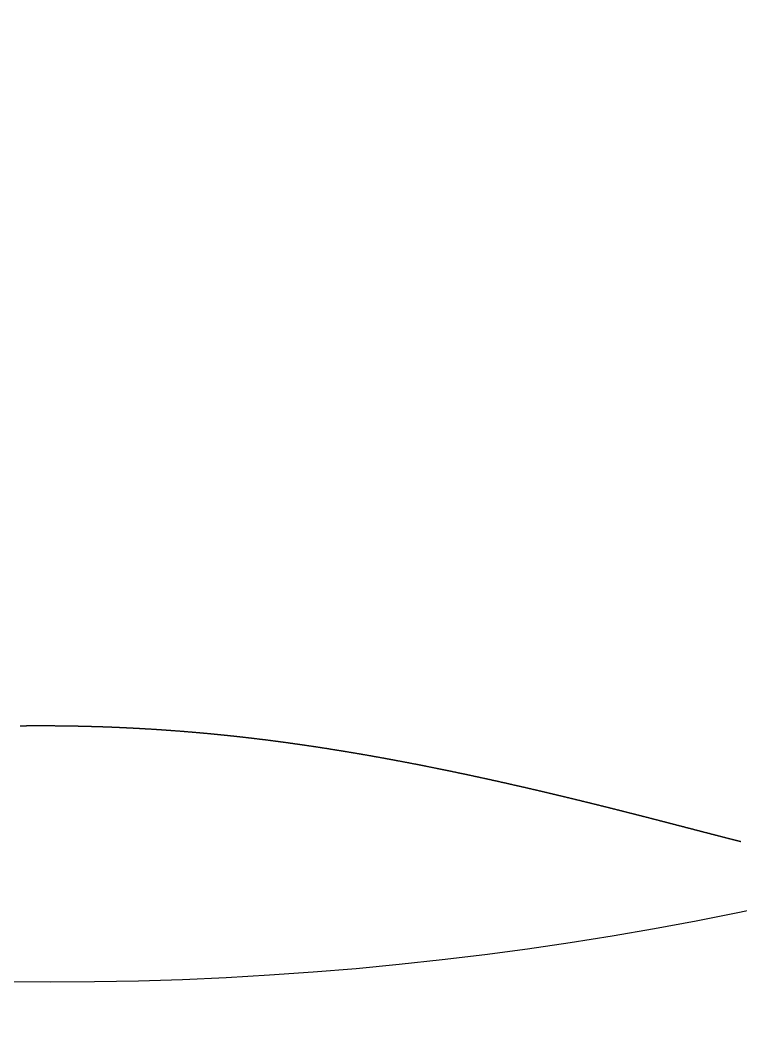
# Model space of a CAD drawing. Header units: millimetres. Extents: x 88 to 97873, y 32 to 55088.
# Drawn here: x 49001.699 to 49004.11, y 5017.401 to 5020.806 of the extents above; entities that cross this region are included whole.
import ezdxf

# ---------------------------------------------------------------- set-up
doc = ezdxf.new("R2010")
doc.units = ezdxf.units.MM
doc.header["$LTSCALE"] = 0.3

msp = doc.modelspace()

# ---------------------------------------------------------------- linework, layer by layer
msp.add_lwpolyline([(49001.6985, 5018.4451), (49001.7, 5018.4452), (49001.7014, 5018.4452), (49001.7028, 5018.4452), (49001.7042, 5018.4452), (49001.7056, 5018.4452), (49001.707, 5018.4452), (49001.7084, 5018.4452), (49001.7098, 5018.4453), (49001.7112, 5018.4453), (49001.7126, 5018.4453), (49001.714, 5018.4453), (49001.7154, 5018.4453), (49001.7169, 5018.4453), (49001.7183, 5018.4453), (49001.7197, 5018.4453), (49001.7211, 5018.4454), (49001.7225, 5018.4454), (49001.7239, 5018.4454), (49001.7253, 5018.4454), (49001.7267, 5018.4454), (49001.7281, 5018.4454), (49001.7295, 5018.4454), (49001.7309, 5018.4454), (49001.7323, 5018.4454), (49001.7338, 5018.4454), (49001.7352, 5018.4454), (49001.7366, 5018.4455), (49001.738, 5018.4455), (49001.7394, 5018.4455), (49001.7408, 5018.4455), (49001.7422, 5018.4455), (49001.7436, 5018.4455), (49001.745, 5018.4455), (49001.7464, 5018.4455), (49001.7478, 5018.4455), (49001.7493, 5018.4455), (49001.7507, 5018.4455), (49001.7521, 5018.4455), (49001.7535, 5018.4455), (49001.7549, 5018.4455), (49001.7563, 5018.4455), (49001.7577, 5018.4455), (49001.7591, 5018.4455), (49001.7605, 5018.4455), (49001.7619, 5018.4455), (49001.7633, 5018.4455), (49001.7647, 5018.4455), (49001.7662, 5018.4455), (49001.7676, 5018.4455), (49001.769, 5018.4455), (49001.7704, 5018.4455), (49001.7718, 5018.4455), (49001.7732, 5018.4455), (49001.7746, 5018.4455), (49001.776, 5018.4455), (49001.7774, 5018.4455), (49001.7788, 5018.4455), (49001.7802, 5018.4455), (49001.7817, 5018.4455), (49001.7831, 5018.4455), (49001.7845, 5018.4455), (49001.7859, 5018.4455), (49001.7873, 5018.4455), (49001.7887, 5018.4455), (49001.7901, 5018.4455), (49001.7915, 5018.4455), (49001.7929, 5018.4455), (49001.7943, 5018.4455), (49001.7957, 5018.4455), (49001.7971, 5018.4455), (49001.7986, 5018.4455), (49001.8, 5018.4454), (49001.8014, 5018.4454), (49001.8028, 5018.4454), (49001.8042, 5018.4454), (49001.8056, 5018.4454), (49001.807, 5018.4454), (49001.8084, 5018.4454), (49001.8098, 5018.4454), (49001.8112, 5018.4454), (49001.8126, 5018.4454), (49001.8141, 5018.4454), (49001.8155, 5018.4453), (49001.8169, 5018.4453), (49001.8183, 5018.4453), (49001.8197, 5018.4453), (49001.8211, 5018.4453), (49001.8225, 5018.4453), (49001.8239, 5018.4453), (49001.8253, 5018.4453), (49001.8267, 5018.4452), (49001.8281, 5018.4452), (49001.8295, 5018.4452), (49001.831, 5018.4452), (49001.8324, 5018.4452), (49001.8338, 5018.4452), (49001.8352, 5018.4452), (49001.8366, 5018.4451), (49001.838, 5018.4451), (49001.8394, 5018.4451), (49001.8408, 5018.4451), (49001.8422, 5018.4451), (49001.8436, 5018.4451), (49001.845, 5018.445), (49001.8465, 5018.445), (49001.8479, 5018.445), (49001.8493, 5018.445), (49001.8507, 5018.445), (49001.8521, 5018.4449), (49001.8535, 5018.4449), (49001.8549, 5018.4449), (49001.8563, 5018.4449), (49001.8577, 5018.4449), (49001.8591, 5018.4448), (49001.8605, 5018.4448), (49001.8619, 5018.4448), (49001.8634, 5018.4448), (49001.8648, 5018.4447), (49001.8662, 5018.4447), (49001.8676, 5018.4447), (49001.869, 5018.4447), (49001.8704, 5018.4447), (49001.8718, 5018.4446), (49001.8732, 5018.4446), (49001.8746, 5018.4446), (49001.876, 5018.4446), (49001.8774, 5018.4445), (49001.8789, 5018.4445), (49001.8803, 5018.4445), (49001.8817, 5018.4444), (49001.8831, 5018.4444), (49001.8845, 5018.4444), (49001.8859, 5018.4444), (49001.8873, 5018.4443), (49001.8887, 5018.4443), (49001.8901, 5018.4443), (49001.8915, 5018.4443), (49001.8929, 5018.4442), (49001.8943, 5018.4442), (49001.8958, 5018.4442), (49001.8972, 5018.4441), (49001.8986, 5018.4441), (49001.9, 5018.4441), (49001.9014, 5018.444), (49001.9028, 5018.444), (49001.9042, 5018.444), (49001.9056, 5018.4439), (49001.907, 5018.4439), (49001.9084, 5018.4439), (49001.9098, 5018.4438), (49001.9112, 5018.4438), (49001.9127, 5018.4438), (49001.9141, 5018.4437), (49001.9155, 5018.4437), (49001.9169, 5018.4437), (49001.9183, 5018.4436), (49001.9197, 5018.4436), (49001.9211, 5018.4436), (49001.9225, 5018.4435), (49001.9239, 5018.4435), (49001.9253, 5018.4435), (49001.9267, 5018.4434), (49001.9282, 5018.4434), (49001.9296, 5018.4433), (49001.931, 5018.4433), (49001.9324, 5018.4433), (49001.9338, 5018.4432), (49001.9352, 5018.4432), (49001.9366, 5018.4432), (49001.938, 5018.4431), (49001.9394, 5018.4431), (49001.9408, 5018.443), (49001.9422, 5018.443), (49001.9436, 5018.4429), (49001.9451, 5018.4429), (49001.9465, 5018.4429), (49001.9479, 5018.4428), (49001.9493, 5018.4428), (49001.9507, 5018.4427), (49001.9521, 5018.4427), (49001.9535, 5018.4426), (49001.9549, 5018.4426), (49001.9563, 5018.4426), (49001.9577, 5018.4425), (49001.9591, 5018.4425), (49001.9606, 5018.4424), (49001.962, 5018.4424), (49001.9634, 5018.4423), (49001.9648, 5018.4423), (49001.9662, 5018.4422), (49001.9676, 5018.4422), (49001.969, 5018.4421), (49001.9704, 5018.4421), (49001.9718, 5018.4421), (49001.9732, 5018.442), (49001.9746, 5018.442), (49001.976, 5018.4419), (49001.9775, 5018.4419), (49001.9789, 5018.4418), (49001.9803, 5018.4418), (49001.9817, 5018.4417), (49001.9831, 5018.4417), (49001.9845, 5018.4416), (49001.9859, 5018.4416), (49001.9873, 5018.4415), (49001.9887, 5018.4415), (49001.9901, 5018.4414), (49001.9915, 5018.4413), (49001.993, 5018.4413), (49001.9944, 5018.4412), (49001.9958, 5018.4412), (49001.9972, 5018.4411), (49001.9986, 5018.4411), (49002, 5018.441), (49002.0014, 5018.441), (49002.0028, 5018.4409), (49002.0042, 5018.4409), (49002.0056, 5018.4408), (49002.007, 5018.4407), (49002.0084, 5018.4407), (49002.0099, 5018.4406), (49002.0113, 5018.4406), (49002.0127, 5018.4405), (49002.0141, 5018.4405), (49002.0155, 5018.4404), (49002.0169, 5018.4403), (49002.0183, 5018.4403), (49002.0197, 5018.4402), (49002.0211, 5018.4402), (49002.0225, 5018.4401), (49002.0239, 5018.44), (49002.0254, 5018.44), (49002.0268, 5018.4399), (49002.0282, 5018.4399), (49002.0296, 5018.4398), (49002.031, 5018.4397), (49002.0324, 5018.4397), (49002.0338, 5018.4396), (49002.0352, 5018.4396), (49002.0366, 5018.4395), (49002.038, 5018.4394), (49002.0394, 5018.4394), (49002.0408, 5018.4393), (49002.0423, 5018.4392), (49002.0437, 5018.4392), (49002.0451, 5018.4391), (49002.0465, 5018.439), (49002.0479, 5018.439), (49002.0493, 5018.4389), (49002.0507, 5018.4388), (49002.0521, 5018.4388), (49002.0535, 5018.4387), (49002.0549, 5018.4386), (49002.0563, 5018.4386), (49002.0577, 5018.4385), (49002.0592, 5018.4384), (49002.0606, 5018.4384), (49002.062, 5018.4383), (49002.0634, 5018.4382), (49002.0648, 5018.4382), (49002.0662, 5018.4381), (49002.0676, 5018.438), (49002.069, 5018.4379), (49002.0704, 5018.4379), (49002.0718, 5018.4378), (49002.0732, 5018.4377), (49002.0747, 5018.4377), (49002.0761, 5018.4376), (49002.0775, 5018.4375), (49002.0789, 5018.4374), (49002.0803, 5018.4374), (49002.0817, 5018.4373), (49002.0831, 5018.4372), (49002.0845, 5018.4371), (49002.0859, 5018.4371), (49002.0873, 5018.437), (49002.0887, 5018.4369), (49002.0901, 5018.4368), (49002.0916, 5018.4368), (49002.093, 5018.4367), (49002.0944, 5018.4366), (49002.0958, 5018.4365), (49002.0972, 5018.4365), (49002.0986, 5018.4364), (49002.1, 5018.4363), (49002.1014, 5018.4362), (49002.1028, 5018.4361), (49002.1042, 5018.4361), (49002.1056, 5018.436), (49002.1071, 5018.4359), (49002.1085, 5018.4358), (49002.1099, 5018.4358), (49002.1113, 5018.4357), (49002.1127, 5018.4356), (49002.1141, 5018.4355), (49002.1155, 5018.4354), (49002.1169, 5018.4353), (49002.1183, 5018.4353), (49002.1197, 5018.4352), (49002.1211, 5018.4351), (49002.1225, 5018.435), (49002.124, 5018.4349), (49002.1254, 5018.4348), (49002.1268, 5018.4348), (49002.1282, 5018.4347), (49002.1296, 5018.4346), (49002.131, 5018.4345), (49002.1324, 5018.4344), (49002.1338, 5018.4343), (49002.1352, 5018.4342), (49002.1366, 5018.4342), (49002.138, 5018.4341), (49002.1395, 5018.434), (49002.1409, 5018.4339), (49002.1423, 5018.4338), (49002.1437, 5018.4337), (49002.1451, 5018.4336), (49002.1465, 5018.4335), (49002.1479, 5018.4335), (49002.1493, 5018.4334), (49002.1507, 5018.4333), (49002.1521, 5018.4332), (49002.1535, 5018.4331), (49002.1549, 5018.433), (49002.1564, 5018.4329), (49002.1578, 5018.4328), (49002.1592, 5018.4327), (49002.1606, 5018.4326), (49002.162, 5018.4325), (49002.1634, 5018.4325), (49002.1648, 5018.4324), (49002.1662, 5018.4323), (49002.1676, 5018.4322), (49002.169, 5018.4321), (49002.1704, 5018.432), (49002.1719, 5018.4319), (49002.1733, 5018.4318), (49002.1747, 5018.4317), (49002.1761, 5018.4316), (49002.1775, 5018.4315), (49002.1789, 5018.4314), (49002.1803, 5018.4313), (49002.1817, 5018.4312), (49002.1831, 5018.4311), (49002.1845, 5018.431), (49002.1859, 5018.4309), (49002.1873, 5018.4308), (49002.1888, 5018.4307), (49002.1902, 5018.4306), (49002.1916, 5018.4305), (49002.193, 5018.4304), (49002.1944, 5018.4303), (49002.1958, 5018.4302), (49002.1972, 5018.4301), (49002.1986, 5018.43), (49002.2, 5018.4299), (49002.2014, 5018.4298), (49002.2028, 5018.4297), (49002.2043, 5018.4296), (49002.2057, 5018.4295), (49002.2071, 5018.4294), (49002.2085, 5018.4293), (49002.2099, 5018.4292), (49002.2113, 5018.4291), (49002.2127, 5018.429), (49002.2141, 5018.4289), (49002.2155, 5018.4288), (49002.2169, 5018.4287), (49002.2183, 5018.4286), (49002.2197, 5018.4285), (49002.2212, 5018.4284), (49002.2226, 5018.4282), (49002.224, 5018.4281), (49002.2254, 5018.428), (49002.2268, 5018.4279), (49002.2282, 5018.4278), (49002.2296, 5018.4277), (49002.231, 5018.4276), (49002.2324, 5018.4275), (49002.2338, 5018.4274), (49002.2352, 5018.4273), (49002.2366, 5018.4272), (49002.2381, 5018.427), (49002.2395, 5018.4269), (49002.2409, 5018.4268), (49002.2423, 5018.4267), (49002.2437, 5018.4266), (49002.2451, 5018.4265), (49002.2465, 5018.4264), (49002.2479, 5018.4263), (49002.2493, 5018.4262), (49002.2507, 5018.426), (49002.2521, 5018.4259), (49002.2536, 5018.4258), (49002.255, 5018.4257), (49002.2564, 5018.4256), (49002.2578, 5018.4255), (49002.2592, 5018.4254), (49002.2606, 5018.4252), (49002.262, 5018.4251), (49002.2634, 5018.425), (49002.2648, 5018.4249), (49002.2662, 5018.4248), (49002.2676, 5018.4247), (49002.269, 5018.4245), (49002.2705, 5018.4244), (49002.2719, 5018.4243), (49002.2733, 5018.4242), (49002.2747, 5018.4241), (49002.2761, 5018.4239), (49002.2775, 5018.4238), (49002.2789, 5018.4237), (49002.2803, 5018.4236), (49002.2817, 5018.4235), (49002.2831, 5018.4233), (49002.2845, 5018.4232), (49002.286, 5018.4231), (49002.2874, 5018.423), (49002.2888, 5018.4228), (49002.2902, 5018.4227), (49002.2916, 5018.4226), (49002.293, 5018.4225), (49002.2944, 5018.4224), (49002.2958, 5018.4222), (49002.2972, 5018.4221), (49002.2986, 5018.422), (49002.3, 5018.4219), (49002.3014, 5018.4217), (49002.3029, 5018.4216), (49002.3043, 5018.4215), (49002.3057, 5018.4214), (49002.3071, 5018.4212), (49002.3085, 5018.4211), (49002.3099, 5018.421), (49002.3113, 5018.4208), (49002.3127, 5018.4207), (49002.3141, 5018.4206), (49002.3155, 5018.4205), (49002.3169, 5018.4203), (49002.3184, 5018.4202), (49002.3198, 5018.4201), (49002.3212, 5018.4199), (49002.3226, 5018.4198), (49002.324, 5018.4197), (49002.3254, 5018.4195), (49002.3268, 5018.4194), (49002.3282, 5018.4193), (49002.3296, 5018.4192), (49002.331, 5018.419), (49002.3324, 5018.4189), (49002.3338, 5018.4188), (49002.3353, 5018.4186), (49002.3367, 5018.4185), (49002.3381, 5018.4184), (49002.3395, 5018.4182), (49002.3409, 5018.4181), (49002.3423, 5018.4179), (49002.3437, 5018.4178), (49002.3451, 5018.4177), (49002.3465, 5018.4175), (49002.3479, 5018.4174), (49002.3493, 5018.4173), (49002.3508, 5018.4171), (49002.3522, 5018.417), (49002.3536, 5018.4169), (49002.355, 5018.4167), (49002.3564, 5018.4166), (49002.3578, 5018.4164), (49002.3592, 5018.4163), (49002.3606, 5018.4162), (49002.362, 5018.416), (49002.3634, 5018.4159), (49002.3648, 5018.4157), (49002.3662, 5018.4156), (49002.3677, 5018.4155), (49002.3691, 5018.4153), (49002.3705, 5018.4152), (49002.3719, 5018.415), (49002.3733, 5018.4149), (49002.3747, 5018.4148), (49002.3761, 5018.4146), (49002.3775, 5018.4145), (49002.3789, 5018.4143), (49002.3803, 5018.4142), (49002.3817, 5018.414), (49002.3832, 5018.4139), (49002.3846, 5018.4137), (49002.386, 5018.4136), (49002.3874, 5018.4135), (49002.3888, 5018.4133), (49002.3902, 5018.4132), (49002.3916, 5018.413), (49002.393, 5018.4129), (49002.3944, 5018.4127), (49002.3958, 5018.4126), (49002.3972, 5018.4124), (49002.3986, 5018.4123), (49002.4001, 5018.4121), (49002.4015, 5018.412), (49002.4029, 5018.4118), (49002.4043, 5018.4117), (49002.4057, 5018.4115), (49002.4071, 5018.4114), (49002.4085, 5018.4112), (49002.4099, 5018.4111), (49002.4113, 5018.4109), (49002.4127, 5018.4108), (49002.4141, 5018.4106), (49002.4155, 5018.4105), (49002.417, 5018.4103), (49002.4184, 5018.4102), (49002.4198, 5018.41), (49002.4212, 5018.4099), (49002.4226, 5018.4097), (49002.424, 5018.4095), (49002.4254, 5018.4094), (49002.4268, 5018.4092), (49002.4282, 5018.4091), (49002.4296, 5018.4089), (49002.431, 5018.4088), (49002.4325, 5018.4086), (49002.4339, 5018.4085), (49002.4353, 5018.4083), (49002.4367, 5018.4081), (49002.4381, 5018.408), (49002.4395, 5018.4078), (49002.4409, 5018.4077), (49002.4423, 5018.4075), (49002.4437, 5018.4074), (49002.4451, 5018.4072), (49002.4465, 5018.407), (49002.4479, 5018.4069), (49002.4494, 5018.4067), (49002.4508, 5018.4066), (49002.4522, 5018.4064), (49002.4536, 5018.4062), (49002.455, 5018.4061), (49002.4564, 5018.4059), (49002.4578, 5018.4057), (49002.4592, 5018.4056), (49002.4606, 5018.4054), (49002.462, 5018.4053), (49002.4634, 5018.4051), (49002.4649, 5018.4049), (49002.4663, 5018.4048), (49002.4677, 5018.4046), (49002.4691, 5018.4044), (49002.4705, 5018.4043), (49002.4719, 5018.4041), (49002.4733, 5018.4039), (49002.4747, 5018.4038), (49002.4761, 5018.4036), (49002.4775, 5018.4034), (49002.4789, 5018.4033), (49002.4803, 5018.4031), (49002.4818, 5018.4029), (49002.4832, 5018.4028), (49002.4846, 5018.4026), (49002.486, 5018.4024), (49002.4874, 5018.4023), (49002.4888, 5018.4021), (49002.4902, 5018.4019), (49002.4916, 5018.4018), (49002.493, 5018.4016), (49002.4944, 5018.4014), (49002.4958, 5018.4012), (49002.4973, 5018.4011), (49002.4987, 5018.4009), (49002.5001, 5018.4007), (49002.5015, 5018.4006), (49002.5029, 5018.4004), (49002.5043, 5018.4002), (49002.5057, 5018.4), (49002.5071, 5018.3999), (49002.5085, 5018.3997), (49002.5099, 5018.3995), (49002.5113, 5018.3993), (49002.5127, 5018.3992), (49002.5142, 5018.399), (49002.5156, 5018.3988), (49002.517, 5018.3986), (49002.5184, 5018.3985), (49002.5198, 5018.3983), (49002.5212, 5018.3981), (49002.5226, 5018.3979), (49002.524, 5018.3977), (49002.5254, 5018.3976), (49002.5268, 5018.3974), (49002.5282, 5018.3972), (49002.5296, 5018.397), (49002.5311, 5018.3969), (49002.5325, 5018.3967), (49002.5339, 5018.3965), (49002.5353, 5018.3963), (49002.5367, 5018.3961), (49002.5381, 5018.396), (49002.5395, 5018.3958), (49002.5409, 5018.3956), (49002.5423, 5018.3954), (49002.5437, 5018.3952), (49002.5451, 5018.395), (49002.5465, 5018.3949), (49002.548, 5018.3947), (49002.5494, 5018.3945), (49002.5508, 5018.3943), (49002.5522, 5018.3941), (49002.5536, 5018.3939), (49002.555, 5018.3938), (49002.5564, 5018.3936), (49002.5578, 5018.3934), (49002.5592, 5018.3932), (49002.5606, 5018.393), (49002.562, 5018.3928), (49002.5634, 5018.3926), (49002.5649, 5018.3925), (49002.5663, 5018.3923), (49002.5677, 5018.3921), (49002.5691, 5018.3919), (49002.5705, 5018.3917), (49002.5719, 5018.3915), (49002.5733, 5018.3913), (49002.5747, 5018.3911), (49002.5761, 5018.391), (49002.5775, 5018.3908), (49002.5789, 5018.3906), (49002.5803, 5018.3904), (49002.5817, 5018.3902), (49002.5832, 5018.39), (49002.5846, 5018.3898), (49002.586, 5018.3896), (49002.5874, 5018.3894), (49002.5888, 5018.3892), (49002.5902, 5018.389), (49002.5916, 5018.3889), (49002.593, 5018.3887), (49002.5944, 5018.3885), (49002.5958, 5018.3883), (49002.5972, 5018.3881), (49002.5986, 5018.3879), (49002.6001, 5018.3877), (49002.6015, 5018.3875), (49002.6029, 5018.3873), (49002.6043, 5018.3871), (49002.6057, 5018.3869), (49002.6071, 5018.3867), (49002.6085, 5018.3865), (49002.6099, 5018.3863), (49002.6113, 5018.3861), (49002.6127, 5018.3859), (49002.6141, 5018.3857), (49002.6155, 5018.3855), (49002.6169, 5018.3853), (49002.6183, 5018.3851), (49002.6198, 5018.3849), (49002.6212, 5018.3847), (49002.6226, 5018.3845), (49002.624, 5018.3843), (49002.6254, 5018.3841), (49002.6268, 5018.3839), (49002.6282, 5018.3837), (49002.6296, 5018.3835), (49002.631, 5018.3833), (49002.6324, 5018.3831), (49002.6338, 5018.3829), (49002.6352, 5018.3827), (49002.6366, 5018.3825), (49002.638, 5018.3823), (49002.6395, 5018.3821), (49002.6409, 5018.3819), (49002.6423, 5018.3817), (49002.6437, 5018.3815), (49002.6451, 5018.3813), (49002.6465, 5018.3811), (49002.6479, 5018.3809), (49002.6493, 5018.3807), (49002.6507, 5018.3805), (49002.6521, 5018.3803), (49002.6535, 5018.3801), (49002.6549, 5018.3799), (49002.6563, 5018.3797), (49002.6577, 5018.3795), (49002.6591, 5018.3793), (49002.6605, 5018.3791), (49002.662, 5018.3789), (49002.6634, 5018.3786), (49002.6648, 5018.3784), (49002.6662, 5018.3782), (49002.6676, 5018.378), (49002.669, 5018.3778), (49002.6704, 5018.3776), (49002.6718, 5018.3774), (49002.6732, 5018.3772), (49002.6746, 5018.377), (49002.676, 5018.3768), (49002.6774, 5018.3766), (49002.6788, 5018.3763), (49002.6802, 5018.3761), (49002.6816, 5018.3759), (49002.683, 5018.3757), (49002.6844, 5018.3755), (49002.6859, 5018.3753), (49002.6873, 5018.3751), (49002.6887, 5018.3749), (49002.6901, 5018.3746), (49002.6915, 5018.3744), (49002.6929, 5018.3742), (49002.6943, 5018.374), (49002.6957, 5018.3738), (49002.6971, 5018.3736), (49002.6985, 5018.3734), (49002.6999, 5018.3731), (49002.7013, 5018.3729), (49002.7027, 5018.3727), (49002.7041, 5018.3725), (49002.7055, 5018.3723), (49002.7069, 5018.3721), (49002.7083, 5018.3719), (49002.7097, 5018.3716), (49002.7111, 5018.3714), (49002.7126, 5018.3712), (49002.714, 5018.371), (49002.7154, 5018.3708), (49002.7168, 5018.3705), (49002.7182, 5018.3703), (49002.7196, 5018.3701), (49002.721, 5018.3699), (49002.7224, 5018.3697), (49002.7238, 5018.3695), (49002.7252, 5018.3692), (49002.7266, 5018.369), (49002.728, 5018.3688), (49002.7294, 5018.3686), (49002.7308, 5018.3684), (49002.7322, 5018.3681), (49002.7336, 5018.3679), (49002.735, 5018.3677), (49002.7364, 5018.3675), (49002.7378, 5018.3672), (49002.7392, 5018.367), (49002.7406, 5018.3668), (49002.742, 5018.3666), (49002.7434, 5018.3664), (49002.7448, 5018.3661), (49002.7463, 5018.3659), (49002.7477, 5018.3657), (49002.7491, 5018.3655), (49002.7505, 5018.3652), (49002.7519, 5018.365), (49002.7533, 5018.3648), (49002.7547, 5018.3646), (49002.7561, 5018.3643), (49002.7575, 5018.3641), (49002.7589, 5018.3639), (49002.7603, 5018.3637), (49002.7617, 5018.3634), (49002.7631, 5018.3632), (49002.7645, 5018.363), (49002.7659, 5018.3627), (49002.7673, 5018.3625), (49002.7687, 5018.3623), (49002.7701, 5018.3621), (49002.7715, 5018.3618), (49002.7729, 5018.3616), (49002.7743, 5018.3614), (49002.7757, 5018.3611), (49002.7771, 5018.3609), (49002.7785, 5018.3607), (49002.7799, 5018.3605), (49002.7813, 5018.3602), (49002.7827, 5018.36), (49002.7841, 5018.3598), (49002.7855, 5018.3595), (49002.7869, 5018.3593), (49002.7883, 5018.3591), (49002.7897, 5018.3588), (49002.7911, 5018.3586), (49002.7925, 5018.3584), (49002.7939, 5018.3581), (49002.7953, 5018.3579), (49002.7967, 5018.3577), (49002.7981, 5018.3574), (49002.7995, 5018.3572), (49002.8009, 5018.357), (49002.8024, 5018.3567), (49002.8038, 5018.3565), (49002.8052, 5018.3563), (49002.8066, 5018.356), (49002.808, 5018.3558), (49002.8094, 5018.3556), (49002.8108, 5018.3553), (49002.8122, 5018.3551), (49002.8136, 5018.3549), (49002.815, 5018.3546), (49002.8164, 5018.3544), (49002.8178, 5018.3541), (49002.8192, 5018.3539), (49002.8206, 5018.3537), (49002.822, 5018.3534), (49002.8234, 5018.3532), (49002.8248, 5018.353), (49002.8262, 5018.3527), (49002.8276, 5018.3525), (49002.829, 5018.3522), (49002.8304, 5018.352), (49002.8318, 5018.3518), (49002.8332, 5018.3515), (49002.8346, 5018.3513), (49002.836, 5018.351), (49002.8374, 5018.3508), (49002.8388, 5018.3506), (49002.8402, 5018.3503), (49002.8416, 5018.3501), (49002.843, 5018.3498), (49002.8444, 5018.3496), (49002.8458, 5018.3494), (49002.8472, 5018.3491), (49002.8486, 5018.3489), (49002.85, 5018.3486), (49002.8514, 5018.3484), (49002.8528, 5018.3481), (49002.8542, 5018.3479), (49002.8556, 5018.3477), (49002.8569, 5018.3474), (49002.8583, 5018.3472), (49002.8597, 5018.3469), (49002.8611, 5018.3467), (49002.8625, 5018.3464), (49002.8639, 5018.3462), (49002.8653, 5018.3459), (49002.8667, 5018.3457), (49002.8681, 5018.3454), (49002.8695, 5018.3452), (49002.8709, 5018.345), (49002.8723, 5018.3447), (49002.8737, 5018.3445), (49002.8751, 5018.3442), (49002.8765, 5018.344), (49002.8779, 5018.3437), (49002.8793, 5018.3435), (49002.8807, 5018.3432), (49002.8821, 5018.343), (49002.8835, 5018.3427), (49002.8849, 5018.3425), (49002.8863, 5018.3422), (49002.8877, 5018.342), (49002.8891, 5018.3417), (49002.8905, 5018.3415), (49002.8919, 5018.3412), (49002.8933, 5018.341), (49002.8947, 5018.3407), (49002.8961, 5018.3405), (49002.8975, 5018.3402), (49002.8989, 5018.34), (49002.9003, 5018.3397), (49002.9017, 5018.3395), (49002.9031, 5018.3392), (49002.9045, 5018.339), (49002.9059, 5018.3387), (49002.9072, 5018.3385), (49002.9086, 5018.3382), (49002.91, 5018.338), (49002.9114, 5018.3377), (49002.9128, 5018.3375), (49002.9142, 5018.3372), (49002.9156, 5018.337), (49002.917, 5018.3367), (49002.9184, 5018.3364), (49002.9198, 5018.3362), (49002.9212, 5018.3359), (49002.9226, 5018.3357), (49002.924, 5018.3354), (49002.9254, 5018.3352), (49002.9268, 5018.3349), (49002.9282, 5018.3347), (49002.9296, 5018.3344), (49002.931, 5018.3342), (49002.9324, 5018.3339), (49002.9338, 5018.3336), (49002.9351, 5018.3334), (49002.9365, 5018.3331), (49002.9379, 5018.3329), (49002.9393, 5018.3326), (49002.9407, 5018.3324), (49002.9421, 5018.3321), (49002.9435, 5018.3318), (49002.9449, 5018.3316), (49002.9463, 5018.3313), (49002.9477, 5018.3311), (49002.9491, 5018.3308), (49002.9505, 5018.3305), (49002.9519, 5018.3303), (49002.9533, 5018.33), (49002.9547, 5018.3298), (49002.956, 5018.3295), (49002.9574, 5018.3292), (49002.9588, 5018.329), (49002.9602, 5018.3287), (49002.9616, 5018.3285), (49002.963, 5018.3282), (49002.9644, 5018.3279), (49002.9658, 5018.3277), (49002.9672, 5018.3274), (49002.9686, 5018.3272), (49002.97, 5018.3269), (49002.9714, 5018.3266), (49002.9728, 5018.3264), (49002.9741, 5018.3261), (49002.9755, 5018.3258), (49002.9769, 5018.3256), (49002.9783, 5018.3253), (49002.9797, 5018.3251), (49002.9811, 5018.3248), (49002.9825, 5018.3245), (49002.9839, 5018.3243), (49002.9853, 5018.324), (49002.9867, 5018.3237), (49002.9881, 5018.3235), (49002.9894, 5018.3232), (49002.9908, 5018.3229), (49002.9922, 5018.3227), (49002.9936, 5018.3224), (49002.995, 5018.3221), (49002.9964, 5018.3219), (49002.9978, 5018.3216), (49002.9992, 5018.3213), (49003.0006, 5018.3211), (49003.002, 5018.3208), (49003.0033, 5018.3205), (49003.0047, 5018.3203), (49003.0061, 5018.32), (49003.0075, 5018.3197), (49003.0089, 5018.3195), (49003.0103, 5018.3192), (49003.0117, 5018.3189), (49003.0131, 5018.3187), (49003.0145, 5018.3184), (49003.0158, 5018.3181), (49003.0172, 5018.3179), (49003.0186, 5018.3176), (49003.02, 5018.3173), (49003.0214, 5018.3171), (49003.0228, 5018.3168), (49003.0242, 5018.3165), (49003.0256, 5018.3162), (49003.027, 5018.316), (49003.0283, 5018.3157), (49003.0297, 5018.3154), (49003.0311, 5018.3152), (49003.0325, 5018.3149), (49003.0339, 5018.3146), (49003.0353, 5018.3143), (49003.0367, 5018.3141), (49003.038, 5018.3138), (49003.0394, 5018.3135), (49003.0408, 5018.3133), (49003.0422, 5018.313), (49003.0436, 5018.3127), (49003.045, 5018.3124), (49003.0464, 5018.3122), (49003.0478, 5018.3119), (49003.0491, 5018.3116), (49003.0505, 5018.3113), (49003.0519, 5018.3111), (49003.0533, 5018.3108), (49003.0547, 5018.3105), (49003.0561, 5018.3102), (49003.0575, 5018.31), (49003.0588, 5018.3097), (49003.0602, 5018.3094), (49003.0616, 5018.3091), (49003.063, 5018.3089), (49003.0644, 5018.3086), (49003.0658, 5018.3083), (49003.0671, 5018.308), (49003.0685, 5018.3078), (49003.0699, 5018.3075), (49003.0713, 5018.3072), (49003.0727, 5018.3069), (49003.0741, 5018.3067), (49003.0755, 5018.3064), (49003.0768, 5018.3061), (49003.0782, 5018.3058), (49003.0796, 5018.3055), (49003.081, 5018.3053), (49003.0824, 5018.305), (49003.0838, 5018.3047), (49003.0851, 5018.3044), (49003.0865, 5018.3042), (49003.0879, 5018.3039), (49003.0893, 5018.3036), (49003.0907, 5018.3033), (49003.092, 5018.303), (49003.0934, 5018.3028), (49003.0948, 5018.3025), (49003.0962, 5018.3022), (49003.0976, 5018.3019), (49003.099, 5018.3016), (49003.1003, 5018.3014), (49003.1017, 5018.3011), (49003.1031, 5018.3008), (49003.1045, 5018.3005), (49003.1059, 5018.3002), (49003.1072, 5018.3), (49003.1086, 5018.2997), (49003.11, 5018.2994), (49003.1114, 5018.2991), (49003.1128, 5018.2988), (49003.1141, 5018.2985), (49003.1155, 5018.2983), (49003.1169, 5018.298), (49003.1183, 5018.2977), (49003.1197, 5018.2974), (49003.1211, 5018.2971), (49003.1224, 5018.2968), (49003.1238, 5018.2966), (49003.1252, 5018.2963), (49003.1266, 5018.296), (49003.1279, 5018.2957), (49003.1293, 5018.2954), (49003.1307, 5018.2951), (49003.1321, 5018.2949), (49003.1335, 5018.2946), (49003.1348, 5018.2943), (49003.1362, 5018.294), (49003.1376, 5018.2937), (49003.139, 5018.2934), (49003.1404, 5018.2931), (49003.1417, 5018.2929), (49003.1431, 5018.2926), (49003.1445, 5018.2923), (49003.1459, 5018.292), (49003.1472, 5018.2917), (49003.1486, 5018.2914), (49003.15, 5018.2911), (49003.1514, 5018.2909), (49003.1528, 5018.2906), (49003.1541, 5018.2903), (49003.1555, 5018.29), (49003.1569, 5018.2897), (49003.1583, 5018.2894), (49003.1596, 5018.2891), (49003.161, 5018.2888), (49003.1624, 5018.2886), (49003.1638, 5018.2883), (49003.1651, 5018.288), (49003.1665, 5018.2877), (49003.1679, 5018.2874), (49003.1693, 5018.2871), (49003.1706, 5018.2868), (49003.172, 5018.2865), (49003.1734, 5018.2862), (49003.1748, 5018.2859), (49003.1761, 5018.2857), (49003.1775, 5018.2854), (49003.1789, 5018.2851), (49003.1803, 5018.2848), (49003.1816, 5018.2845), (49003.183, 5018.2842), (49003.1844, 5018.2839), (49003.1858, 5018.2836), (49003.1871, 5018.2833), (49003.1885, 5018.283), (49003.1899, 5018.2828), (49003.1913, 5018.2825), (49003.1926, 5018.2822), (49003.194, 5018.2819), (49003.1954, 5018.2816), (49003.1967, 5018.2813), (49003.1981, 5018.281), (49003.1995, 5018.2807), (49003.2009, 5018.2804), (49003.2022, 5018.2801), (49003.2036, 5018.2798), (49003.205, 5018.2795), (49003.2063, 5018.2792), (49003.2077, 5018.2789), (49003.2091, 5018.2787), (49003.2105, 5018.2784), (49003.2118, 5018.2781), (49003.2132, 5018.2778), (49003.2146, 5018.2775), (49003.2159, 5018.2772), (49003.2173, 5018.2769), (49003.2187, 5018.2766), (49003.2201, 5018.2763), (49003.2214, 5018.276), (49003.2228, 5018.2757), (49003.2242, 5018.2754), (49003.2255, 5018.2751), (49003.2269, 5018.2748), (49003.2283, 5018.2745), (49003.2296, 5018.2742), (49003.231, 5018.2739), (49003.2324, 5018.2736), (49003.2338, 5018.2733), (49003.2351, 5018.273), (49003.2365, 5018.2727), (49003.2379, 5018.2724), (49003.2392, 5018.2722), (49003.2406, 5018.2719), (49003.242, 5018.2716), (49003.2433, 5018.2713), (49003.2447, 5018.271), (49003.2461, 5018.2707), (49003.2474, 5018.2704), (49003.2488, 5018.2701), (49003.2502, 5018.2698), (49003.2515, 5018.2695), (49003.2529, 5018.2692), (49003.2543, 5018.2689), (49003.2556, 5018.2686), (49003.257, 5018.2683), (49003.2584, 5018.268), (49003.2597, 5018.2677), (49003.2611, 5018.2674), (49003.2625, 5018.2671), (49003.2638, 5018.2668), (49003.2652, 5018.2665), (49003.2666, 5018.2662), (49003.2679, 5018.2659), (49003.2693, 5018.2656), (49003.2707, 5018.2653), (49003.272, 5018.265), (49003.2734, 5018.2647), (49003.2747, 5018.2644), (49003.2761, 5018.2641), (49003.2775, 5018.2638), (49003.2788, 5018.2635), (49003.2802, 5018.2632), (49003.2816, 5018.2629), (49003.2829, 5018.2626), (49003.2843, 5018.2623), (49003.2857, 5018.262), (49003.287, 5018.2617), (49003.2884, 5018.2614), (49003.2897, 5018.2611), (49003.2911, 5018.2608), (49003.2925, 5018.2605), (49003.2938, 5018.2602), (49003.2952, 5018.2598), (49003.2966, 5018.2595), (49003.2979, 5018.2592), (49003.2993, 5018.2589), (49003.3006, 5018.2586), (49003.302, 5018.2583), (49003.3034, 5018.258), (49003.3047, 5018.2577), (49003.3061, 5018.2574), (49003.3074, 5018.2571), (49003.3088, 5018.2568), (49003.3102, 5018.2565), (49003.3115, 5018.2562), (49003.3129, 5018.2559), (49003.3142, 5018.2556), (49003.3156, 5018.2553), (49003.317, 5018.255), (49003.3183, 5018.2547), (49003.3197, 5018.2544), (49003.321, 5018.2541), (49003.3224, 5018.2538), (49003.3238, 5018.2535), (49003.3251, 5018.2532), (49003.3265, 5018.2528), (49003.3278, 5018.2525), (49003.3292, 5018.2522), (49003.3305, 5018.2519), (49003.3319, 5018.2516), (49003.3333, 5018.2513), (49003.3346, 5018.251), (49003.336, 5018.2507), (49003.3373, 5018.2504), (49003.3387, 5018.2501), (49003.34, 5018.2498), (49003.3414, 5018.2495), (49003.3428, 5018.2492), (49003.3441, 5018.2489), (49003.3455, 5018.2486), (49003.3468, 5018.2482), (49003.3482, 5018.2479), (49003.3495, 5018.2476), (49003.3509, 5018.2473), (49003.3522, 5018.247), (49003.3536, 5018.2467), (49003.355, 5018.2464), (49003.3563, 5018.2461), (49003.3577, 5018.2458), (49003.359, 5018.2455), (49003.3604, 5018.2452), (49003.3617, 5018.2449), (49003.3631, 5018.2445), (49003.3644, 5018.2442), (49003.3658, 5018.2439), (49003.3671, 5018.2436), (49003.3685, 5018.2433), (49003.3698, 5018.243), (49003.3712, 5018.2427), (49003.3725, 5018.2424), (49003.3739, 5018.2421), (49003.3753, 5018.2418), (49003.3766, 5018.2414), (49003.378, 5018.2411), (49003.3793, 5018.2408), (49003.3807, 5018.2405), (49003.382, 5018.2402), (49003.3834, 5018.2399), (49003.3847, 5018.2396), (49003.3861, 5018.2393), (49003.3874, 5018.239), (49003.3888, 5018.2387), (49003.3901, 5018.2383), (49003.3915, 5018.238), (49003.3928, 5018.2377), (49003.3942, 5018.2374), (49003.3955, 5018.2371), (49003.3969, 5018.2368), (49003.3982, 5018.2365), (49003.3996, 5018.2362), (49003.4009, 5018.2358), (49003.4023, 5018.2355), (49003.4036, 5018.2352), (49003.405, 5018.2349), (49003.4063, 5018.2346), (49003.4077, 5018.2343), (49003.409, 5018.234), (49003.4103, 5018.2337), (49003.4117, 5018.2333), (49003.413, 5018.233), (49003.4144, 5018.2327), (49003.4157, 5018.2324), (49003.4171, 5018.2321), (49003.4184, 5018.2318), (49003.4198, 5018.2315), (49003.4211, 5018.2312), (49003.4225, 5018.2308), (49003.4238, 5018.2305), (49003.4252, 5018.2302), (49003.4265, 5018.2299), (49003.4278, 5018.2296), (49003.4292, 5018.2293), (49003.4305, 5018.229), (49003.4319, 5018.2286), (49003.4332, 5018.2283), (49003.4346, 5018.228), (49003.4359, 5018.2277), (49003.4373, 5018.2274), (49003.4386, 5018.2271), (49003.4399, 5018.2268), (49003.4413, 5018.2264), (49003.4426, 5018.2261), (49003.444, 5018.2258), (49003.4453, 5018.2255), (49003.4467, 5018.2252), (49003.448, 5018.2249), (49003.4493, 5018.2245), (49003.4507, 5018.2242), (49003.452, 5018.2239), (49003.4534, 5018.2236), (49003.4547, 5018.2233), (49003.4561, 5018.223), (49003.4574, 5018.2226), (49003.4587, 5018.2223), (49003.4601, 5018.222), (49003.4614, 5018.2217), (49003.4628, 5018.2214), (49003.4641, 5018.2211), (49003.4654, 5018.2207), (49003.4668, 5018.2204), (49003.4681, 5018.2201), (49003.4695, 5018.2198), (49003.4708, 5018.2195), (49003.4721, 5018.2192), (49003.4735, 5018.2188), (49003.4748, 5018.2185), (49003.4761, 5018.2182), (49003.4775, 5018.2179), (49003.4788, 5018.2176), (49003.4802, 5018.2173), (49003.4815, 5018.2169), (49003.4828, 5018.2166), (49003.4842, 5018.2163), (49003.4855, 5018.216), (49003.4868, 5018.2157), (49003.4882, 5018.2153), (49003.4895, 5018.215), (49003.4909, 5018.2147), (49003.4922, 5018.2144), (49003.4935, 5018.2141), (49003.4949, 5018.2138), (49003.4962, 5018.2134), (49003.4975, 5018.2131), (49003.4989, 5018.2128), (49003.5002, 5018.2125), (49003.5015, 5018.2122), (49003.5029, 5018.2118), (49003.5042, 5018.2115), (49003.5055, 5018.2112), (49003.5069, 5018.2109), (49003.5082, 5018.2106), (49003.5095, 5018.2102), (49003.5109, 5018.2099), (49003.5122, 5018.2096), (49003.5135, 5018.2093), (49003.5149, 5018.209), (49003.5162, 5018.2086), (49003.5175, 5018.2083), (49003.5189, 5018.208), (49003.5202, 5018.2077), (49003.5215, 5018.2074), (49003.5229, 5018.207), (49003.5242, 5018.2067), (49003.5255, 5018.2064), (49003.5269, 5018.2061), (49003.5282, 5018.2058), (49003.5295, 5018.2054), (49003.5308, 5018.2051), (49003.5322, 5018.2048), (49003.5335, 5018.2045), (49003.5348, 5018.2042), (49003.5362, 5018.2038), (49003.5375, 5018.2035), (49003.5388, 5018.2032), (49003.5402, 5018.2029), (49003.5415, 5018.2025), (49003.5428, 5018.2022), (49003.5441, 5018.2019), (49003.5455, 5018.2016), (49003.5468, 5018.2013), (49003.5481, 5018.2009), (49003.5494, 5018.2006), (49003.5508, 5018.2003), (49003.5521, 5018.2), (49003.5534, 5018.1996), (49003.5548, 5018.1993), (49003.5561, 5018.199), (49003.5574, 5018.1987), (49003.5587, 5018.1984), (49003.5601, 5018.198), (49003.5614, 5018.1977), (49003.5627, 5018.1974), (49003.564, 5018.1971), (49003.5654, 5018.1967), (49003.5667, 5018.1964), (49003.568, 5018.1961), (49003.5693, 5018.1958), (49003.5707, 5018.1955), (49003.572, 5018.1951), (49003.5733, 5018.1948), (49003.5746, 5018.1945), (49003.5759, 5018.1942), (49003.5773, 5018.1938), (49003.5786, 5018.1935), (49003.5799, 5018.1932), (49003.5812, 5018.1929), (49003.5826, 5018.1925), (49003.5839, 5018.1922), (49003.5852, 5018.1919), (49003.5865, 5018.1916), (49003.5878, 5018.1912), (49003.5892, 5018.1909), (49003.5905, 5018.1906), (49003.5918, 5018.1903), (49003.5931, 5018.19), (49003.5944, 5018.1896), (49003.5958, 5018.1893), (49003.5971, 5018.189), (49003.5984, 5018.1887), (49003.5997, 5018.1883), (49003.601, 5018.188), (49003.6024, 5018.1877), (49003.6037, 5018.1874), (49003.605, 5018.187), (49003.6063, 5018.1867), (49003.6076, 5018.1864), (49003.609, 5018.1861), (49003.6103, 5018.1857), (49003.6116, 5018.1854), (49003.6129, 5018.1851), (49003.6142, 5018.1848), (49003.6155, 5018.1844), (49003.6169, 5018.1841), (49003.6182, 5018.1838), (49003.6195, 5018.1835), (49003.6208, 5018.1831), (49003.6221, 5018.1828), (49003.6234, 5018.1825), (49003.6247, 5018.1822), (49003.6261, 5018.1818), (49003.6274, 5018.1815), (49003.6287, 5018.1812), (49003.63, 5018.1809), (49003.6313, 5018.1805), (49003.6326, 5018.1802), (49003.6339, 5018.1799), (49003.6353, 5018.1796), (49003.6366, 5018.1792), (49003.6379, 5018.1789), (49003.6392, 5018.1786), (49003.6405, 5018.1783), (49003.6418, 5018.1779), (49003.6431, 5018.1776), (49003.6444, 5018.1773), (49003.6458, 5018.1769), (49003.6471, 5018.1766), (49003.6484, 5018.1763), (49003.6497, 5018.176), (49003.651, 5018.1756), (49003.6523, 5018.1753), (49003.6536, 5018.175), (49003.6549, 5018.1747), (49003.6562, 5018.1743), (49003.6575, 5018.174), (49003.6589, 5018.1737), (49003.6602, 5018.1734), (49003.6615, 5018.173), (49003.6628, 5018.1727), (49003.6641, 5018.1724), (49003.6654, 5018.1721), (49003.6667, 5018.1717), (49003.668, 5018.1714), (49003.6693, 5018.1711), (49003.6706, 5018.1707), (49003.6719, 5018.1704), (49003.6732, 5018.1701), (49003.6745, 5018.1698), (49003.6758, 5018.1694), (49003.6772, 5018.1691), (49003.6785, 5018.1688), (49003.6798, 5018.1685), (49003.6811, 5018.1681), (49003.6824, 5018.1678), (49003.6837, 5018.1675), (49003.685, 5018.1671), (49003.6863, 5018.1668), (49003.6876, 5018.1665), (49003.6889, 5018.1662), (49003.6902, 5018.1658), (49003.6915, 5018.1655), (49003.6928, 5018.1652), (49003.6941, 5018.1649), (49003.6954, 5018.1645), (49003.6967, 5018.1642), (49003.698, 5018.1639), (49003.6993, 5018.1635), (49003.7006, 5018.1632), (49003.7019, 5018.1629), (49003.7032, 5018.1626), (49003.7045, 5018.1622), (49003.7058, 5018.1619), (49003.7071, 5018.1616), (49003.7084, 5018.1613), (49003.7097, 5018.1609), (49003.711, 5018.1606), (49003.7123, 5018.1603), (49003.7136, 5018.1599), (49003.7149, 5018.1596), (49003.7162, 5018.1593), (49003.7175, 5018.159), (49003.7188, 5018.1586), (49003.7201, 5018.1583), (49003.7214, 5018.158), (49003.7227, 5018.1576), (49003.724, 5018.1573), (49003.7253, 5018.157), (49003.7266, 5018.1567), (49003.7279, 5018.1563), (49003.7292, 5018.156), (49003.7305, 5018.1557), (49003.7318, 5018.1553), (49003.7331, 5018.155), (49003.7344, 5018.1547), (49003.7357, 5018.1544), (49003.737, 5018.154), (49003.7382, 5018.1537), (49003.7395, 5018.1534), (49003.7408, 5018.153), (49003.7421, 5018.1527), (49003.7434, 5018.1524), (49003.7447, 5018.1521), (49003.746, 5018.1517), (49003.7473, 5018.1514), (49003.7486, 5018.1511), (49003.7499, 5018.1507), (49003.7512, 5018.1504), (49003.7525, 5018.1501), (49003.7538, 5018.1498), (49003.7551, 5018.1494), (49003.7563, 5018.1491), (49003.7576, 5018.1488), (49003.7589, 5018.1484), (49003.7602, 5018.1481), (49003.7615, 5018.1478), (49003.7628, 5018.1475), (49003.7641, 5018.1471), (49003.7654, 5018.1468), (49003.7667, 5018.1465), (49003.7679, 5018.1461), (49003.7692, 5018.1458), (49003.7705, 5018.1455), (49003.7718, 5018.1452), (49003.7731, 5018.1448), (49003.7744, 5018.1445), (49003.7757, 5018.1442), (49003.777, 5018.1438), (49003.7782, 5018.1435), (49003.7795, 5018.1432), (49003.7808, 5018.1429), (49003.7821, 5018.1425), (49003.7834, 5018.1422), (49003.7847, 5018.1419), (49003.786, 5018.1415), (49003.7872, 5018.1412), (49003.7885, 5018.1409), (49003.7898, 5018.1406), (49003.7911, 5018.1402), (49003.7924, 5018.1399), (49003.7937, 5018.1396), (49003.795, 5018.1392), (49003.7962, 5018.1389), (49003.7975, 5018.1386), (49003.7988, 5018.1383), (49003.8001, 5018.1379), (49003.8014, 5018.1376), (49003.8026, 5018.1373), (49003.8039, 5018.1369), (49003.8052, 5018.1366), (49003.8065, 5018.1363), (49003.8078, 5018.1359), (49003.809, 5018.1356), (49003.8103, 5018.1353), (49003.8116, 5018.135), (49003.8129, 5018.1346), (49003.8142, 5018.1343), (49003.8154, 5018.134), (49003.8167, 5018.1336), (49003.818, 5018.1333), (49003.8193, 5018.133), (49003.8206, 5018.1327), (49003.8218, 5018.1323), (49003.8231, 5018.132), (49003.8244, 5018.1317), (49003.8257, 5018.1313), (49003.8269, 5018.131), (49003.8282, 5018.1307), (49003.8295, 5018.1304), (49003.8308, 5018.13), (49003.832, 5018.1297), (49003.8333, 5018.1294), (49003.8346, 5018.129), (49003.8359, 5018.1287), (49003.8371, 5018.1284), (49003.8384, 5018.1281), (49003.8397, 5018.1277), (49003.841, 5018.1274), (49003.8422, 5018.1271), (49003.8435, 5018.1267), (49003.8448, 5018.1264), (49003.8461, 5018.1261), (49003.8473, 5018.1257), (49003.8486, 5018.1254), (49003.8499, 5018.1251), (49003.8512, 5018.1248), (49003.8524, 5018.1244), (49003.8537, 5018.1241), (49003.855, 5018.1238), (49003.8562, 5018.1234), (49003.8575, 5018.1231), (49003.8588, 5018.1228), (49003.86, 5018.1225), (49003.8613, 5018.1221), (49003.8626, 5018.1218), (49003.8639, 5018.1215), (49003.8651, 5018.1211), (49003.8664, 5018.1208), (49003.8677, 5018.1205), (49003.8689, 5018.1202), (49003.8702, 5018.1198), (49003.8715, 5018.1195), (49003.8727, 5018.1192), (49003.874, 5018.1188), (49003.8753, 5018.1185), (49003.8765, 5018.1182), (49003.8778, 5018.1179), (49003.8791, 5018.1175), (49003.8803, 5018.1172), (49003.8816, 5018.1169), (49003.8828, 5018.1165), (49003.8841, 5018.1162), (49003.8854, 5018.1159), (49003.8866, 5018.1156), (49003.8879, 5018.1152), (49003.8892, 5018.1149), (49003.8904, 5018.1146), (49003.8917, 5018.1143), (49003.893, 5018.1139), (49003.8942, 5018.1136), (49003.8955, 5018.1133), (49003.8967, 5018.1129), (49003.898, 5018.1126), (49003.8993, 5018.1123), (49003.9005, 5018.112), (49003.9018, 5018.1116), (49003.903, 5018.1113), (49003.9043, 5018.111), (49003.9056, 5018.1106), (49003.9068, 5018.1103), (49003.9081, 5018.11), (49003.9093, 5018.1097), (49003.9106, 5018.1093), (49003.9118, 5018.109), (49003.9131, 5018.1087), (49003.9144, 5018.1084), (49003.9156, 5018.108), (49003.9169, 5018.1077), (49003.9181, 5018.1074), (49003.9194, 5018.1071), (49003.9206, 5018.1067), (49003.9219, 5018.1064), (49003.9232, 5018.1061), (49003.9244, 5018.1057), (49003.9257, 5018.1054), (49003.9269, 5018.1051), (49003.9282, 5018.1048), (49003.9294, 5018.1044), (49003.9307, 5018.1041), (49003.9319, 5018.1038), (49003.9332, 5018.1035), (49003.9344, 5018.1031), (49003.9357, 5018.1028), (49003.9369, 5018.1025), (49003.9382, 5018.1022), (49003.9394, 5018.1018), (49003.9407, 5018.1015), (49003.9419, 5018.1012), (49003.9432, 5018.1009), (49003.9444, 5018.1005), (49003.9457, 5018.1002), (49003.9469, 5018.0999), (49003.9482, 5018.0996), (49003.9494, 5018.0992), (49003.9507, 5018.0989), (49003.9519, 5018.0986), (49003.9532, 5018.0983), (49003.9544, 5018.0979), (49003.9557, 5018.0976), (49003.9569, 5018.0973), (49003.9582, 5018.097), (49003.9594, 5018.0966), (49003.9607, 5018.0963), (49003.9619, 5018.096), (49003.9632, 5018.0957), (49003.9644, 5018.0953), (49003.9656, 5018.095), (49003.9669, 5018.0947), (49003.9681, 5018.0944), (49003.9694, 5018.0941), (49003.9706, 5018.0937), (49003.9719, 5018.0934), (49003.9731, 5018.0931), (49003.9743, 5018.0928), (49003.9756, 5018.0924), (49003.9768, 5018.0921), (49003.9781, 5018.0918), (49003.9793, 5018.0915), (49003.9806, 5018.0912), (49003.9818, 5018.0908), (49003.983, 5018.0905), (49003.9843, 5018.0902), (49003.9855, 5018.0899), (49003.9867, 5018.0895), (49003.988, 5018.0892), (49003.9892, 5018.0889), (49003.9905, 5018.0886), (49003.9917, 5018.0883), (49003.9929, 5018.0879), (49003.9942, 5018.0876), (49003.9954, 5018.0873), (49003.9966, 5018.087), (49003.9979, 5018.0867), (49003.9991, 5018.0863), (49004.0004, 5018.086), (49004.0016, 5018.0857), (49004.0028, 5018.0854), (49004.0041, 5018.0851), (49004.0053, 5018.0847), (49004.0065, 5018.0844), (49004.0078, 5018.0841), (49004.009, 5018.0838), (49004.0102, 5018.0835), (49004.0115, 5018.0831), (49004.0127, 5018.0828), (49004.0139, 5018.0825), (49004.0151, 5018.0822), (49004.0164, 5018.0819), (49004.0176, 5018.0816), (49004.0188, 5018.0812), (49004.0201, 5018.0809), (49004.0213, 5018.0806), (49004.0225, 5018.0803), (49004.0238, 5018.08), (49004.025, 5018.0796), (49004.0262, 5018.0793), (49004.0274, 5018.079), (49004.0287, 5018.0787), (49004.0299, 5018.0784), (49004.0311, 5018.0781), (49004.0323, 5018.0777), (49004.0336, 5018.0774), (49004.0348, 5018.0771), (49004.036, 5018.0768), (49004.0373, 5018.0765), (49004.0385, 5018.0762), (49004.0397, 5018.0759), (49004.0409, 5018.0755), (49004.0421, 5018.0752), (49004.0434, 5018.0749), (49004.0446, 5018.0746), (49004.0458, 5018.0743), (49004.047, 5018.074), (49004.0483, 5018.0737), (49004.0495, 5018.0733), (49004.0507, 5018.073), (49004.0519, 5018.0727), (49004.0531, 5018.0724), (49004.0544, 5018.0721), (49004.0556, 5018.0718), (49004.0568, 5018.0715), (49004.058, 5018.0711), (49004.0592, 5018.0708), (49004.0605, 5018.0705), (49004.0617, 5018.0702), (49004.0629, 5018.0699), (49004.0641, 5018.0696), (49004.0653, 5018.0693), (49004.0665, 5018.069), (49004.0678, 5018.0686), (49004.069, 5018.0683), (49004.0702, 5018.068), (49004.0714, 5018.0677), (49004.0726, 5018.0674), (49004.0738, 5018.0671), (49004.075, 5018.0668), (49004.0763, 5018.0665), (49004.0775, 5018.0662), (49004.0787, 5018.0659), (49004.0799, 5018.0655), (49004.0811, 5018.0652), (49004.0823, 5018.0649), (49004.0835, 5018.0646), (49004.0847, 5018.0643), (49004.086, 5018.064), (49004.0872, 5018.0637), (49004.0884, 5018.0634), (49004.0896, 5018.0631), (49004.0908, 5018.0628), (49004.092, 5018.0625), (49004.0932, 5018.0622), (49004.0944, 5018.0619), (49004.0956, 5018.0615), (49004.0968, 5018.0612), (49004.098, 5018.0609), (49004.0992, 5018.0606), (49004.1004, 5018.0603), (49004.1017, 5018.06), (49004.1029, 5018.0597), (49004.1041, 5018.0594), (49004.1053, 5018.0591), (49004.1065, 5018.0588), (49004.1077, 5018.0585), (49004.1089, 5018.0582), (49004.1101, 5018.0579)])
for radius in [18.5479, 14.363, 11.4141]:
    msp.add_circle((49001.8006, 5029.0009), radius)

doc.saveas('drawing.dxf')
